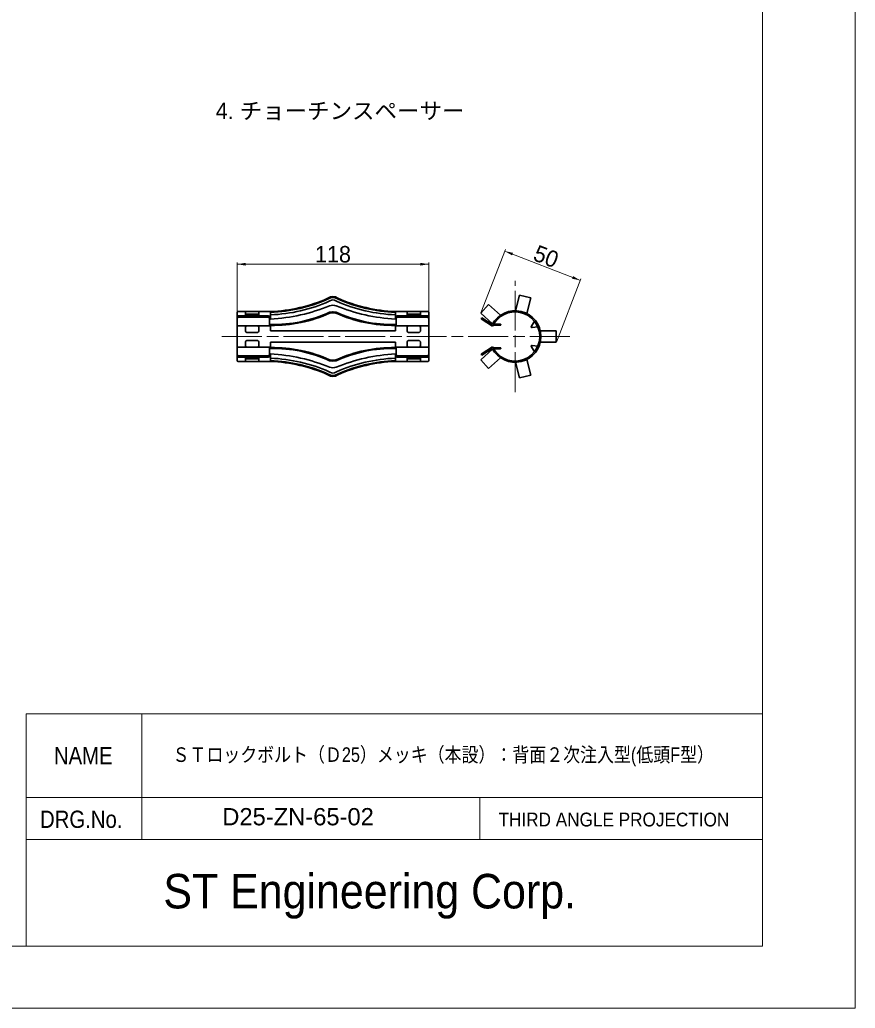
# Model space of a CAD drawing. Units: millimetres at full size, sheet at 1:2. Extents: x 2145 to 3827, y 960 to 2148.
# Drawn here: x 3325 to 3827, y 960 to 1554 of the extents above; entities that cross this region are included whole.
import ezdxf
from ezdxf.enums import TextEntityAlignment as Align

# ---------------------------------------------------------------- set-up
doc = ezdxf.new("R2010")
doc.units = ezdxf.units.MM
doc.header["$LTSCALE"] = 2
doc.linetypes.add('CHAIN', pattern=[18.5, 12, -1.5, 3.5, -1.5])
for name, color, linetype, lineweight in [('1外形線', 7, 'Continuous', 35), ('4中心線', 1, 'CHAIN', 15), ('6寸法線', 4, 'Continuous', 13), ('7 枠・タイトル', 7, 'Continuous', 13), ('Defpoints_2', 7, 'Continuous', 13)]:
    doc.layers.add(name, color=color, linetype=linetype, lineweight=lineweight)
doc.styles.add('ＭＳ Ｐゴシック', font='')
doc.styles.get('ＭＳ Ｐゴシック').set_extended_font_data('MS PGothic')

# ---------------------------------------------------------------- blocks, each defined once
blk = doc.blocks.new('filled_arrow')
at = {"color": 0, "linetype": 'Continuous', "lineweight": -2}
blk.add_solid([(7.5, 1.25), (0, 0), (7.5, -1.25)], dxfattribs=at)

msp = doc.modelspace()

# ---------------------------------------------------------------- linework, layer by layer
at = {"layer": '1外形線'}
for p, q in [((3510.279, 1386.365), (3510.18, 1386.307)), ((3511.179, 1385.165), (3510.783, 1384.934)), ((3515.175, 1384.934), (3514.779, 1385.165)), ((3515.778, 1386.307), (3515.679, 1386.365)), ((3625.004, 1388.629), (3622.663, 1379.263)), ((3625.004, 1388.629), (3631.795, 1386.931)), ((3631.795, 1386.931), (3629.454, 1377.565)), ((3455.479, 1378.265), (3455.479, 1349.265)), ((3475.479, 1378.765), (3455.979, 1378.765)), ((3460.479, 1378.765), (3460.479, 1376.265)), ((3468.479, 1378.765), (3468.479, 1376.265)), ((3475.479, 1378.265), (3475.479, 1374.273)), ((3475.479, 1378.265), (3475.479, 1375.465)), ((3550.479, 1378.765), (3569.979, 1378.765)), ((3550.479, 1378.265), (3550.479, 1374.273)), ((3557.479, 1378.765), (3557.479, 1376.265)), ((3565.479, 1378.765), (3565.479, 1376.265)), ((3570.479, 1378.265), (3570.479, 1349.265)), ((3606.476, 1383.04), (3601.756, 1377.871)), ((3606.476, 1383.04), (3613.605, 1376.531)), ((3474.128, 1376.265), (3456.279, 1376.265)), ((3474.047, 1375.465), (3456.279, 1375.465)), ((3468.479, 1377.265), (3460.479, 1377.265)), ((3474.941, 1375.465), (3474.941, 1370.265)), ((3475.563, 1376.767), (3475.479, 1376.763)), ((3475.479, 1375.465), (3475.479, 1374.273)), ((3551.017, 1375.465), (3551.017, 1370.265)), ((3551.279, 1376.265), (3569.679, 1376.265)), ((3551.279, 1375.465), (3569.679, 1375.465)), ((3557.479, 1377.265), (3565.479, 1377.265)), ((3601.756, 1377.871), (3608.885, 1371.362)), ((3602.452, 1374.954), (3602.068, 1374.368)), ((3608.917, 1369.877), (3602.068, 1374.368)), ((3608.635, 1370.899), (3602.452, 1374.954)), ((3633.96, 1373.001), (3632.182, 1370.058)), ((3475.479, 1370.265), (3455.479, 1370.265)), ((3460.479, 1369.465), (3460.479, 1367.065)), ((3467.679, 1370.265), (3461.279, 1370.265)), ((3467.679, 1366.265), (3461.279, 1366.265)), ((3468.479, 1369.465), (3468.479, 1367.065)), ((3475.479, 1370.965), (3475.479, 1370.265)), ((3475.479, 1370.265), (3475.479, 1367.265)), ((3475.479, 1367.265), (3550.479, 1367.265)), ((3550.479, 1370.965), (3550.479, 1370.265)), ((3550.479, 1370.265), (3570.479, 1370.265)), ((3550.479, 1370.265), (3550.479, 1367.265)), ((3557.479, 1369.465), (3557.479, 1367.065)), ((3558.279, 1370.265), (3564.679, 1370.265)), ((3558.279, 1366.265), (3564.679, 1366.265)), ((3565.479, 1369.465), (3565.479, 1367.065)), ((3609.607, 1370.516), (3613.452, 1370.508)), ((3609.608, 1371.216), (3613.453, 1371.208)), ((3632.681, 1369.203), (3636.013, 1369.564)), ((3637.496, 1367.265), (3647.15, 1367.265)), ((3647.15, 1367.265), (3647.15, 1360.265)), ((3460.479, 1358.065), (3460.479, 1360.465)), ((3467.679, 1361.265), (3461.279, 1361.265)), ((3468.479, 1358.065), (3468.479, 1360.465)), ((3475.479, 1360.265), (3550.479, 1360.265)), ((3475.479, 1360.265), (3475.479, 1356.565)), ((3550.479, 1360.265), (3550.479, 1356.565)), ((3557.479, 1358.065), (3557.479, 1360.465)), ((3558.279, 1361.265), (3564.679, 1361.265)), ((3565.479, 1358.065), (3565.479, 1360.465)), ((3637.496, 1360.265), (3647.15, 1360.265)), ((3475.479, 1357.265), (3455.479, 1357.265)), ((3467.679, 1357.265), (3461.279, 1357.265)), ((3474.941, 1352.065), (3474.941, 1357.265)), ((3550.479, 1357.265), (3570.479, 1357.265)), ((3551.017, 1352.065), (3551.017, 1357.265)), ((3558.279, 1357.265), (3564.679, 1357.265)), ((3601.756, 1349.659), (3608.885, 1356.168)), ((3608.917, 1357.653), (3602.068, 1353.162)), ((3608.635, 1356.631), (3602.452, 1352.576)), ((3609.607, 1357.014), (3613.452, 1357.022)), ((3609.608, 1356.314), (3613.453, 1356.322)), ((3633.96, 1354.529), (3632.182, 1357.472)), ((3632.681, 1358.327), (3636.013, 1357.966)), ((3475.479, 1348.765), (3455.979, 1348.765)), ((3474.096, 1352.065), (3456.279, 1352.065)), ((3474.226, 1351.265), (3456.279, 1351.265)), ((3460.479, 1351.265), (3460.479, 1348.765)), ((3468.479, 1350.265), (3460.479, 1350.265)), ((3468.479, 1351.265), (3468.479, 1348.765)), ((3475.479, 1353.257), (3475.479, 1349.265)), ((3550.479, 1353.257), (3550.479, 1349.265)), ((3550.479, 1348.765), (3569.979, 1348.765)), ((3551.279, 1352.065), (3569.679, 1352.065)), ((3551.279, 1351.265), (3569.679, 1351.265)), ((3557.479, 1351.265), (3557.479, 1348.765)), ((3557.479, 1350.265), (3565.479, 1350.265)), ((3565.479, 1351.265), (3565.479, 1348.765)), ((3606.476, 1344.49), (3601.756, 1349.659)), ((3602.452, 1352.576), (3602.068, 1353.162)), ((3606.476, 1344.49), (3613.605, 1350.999)), ((3631.795, 1340.599), (3629.454, 1349.965)), ((3511.179, 1342.365), (3510.783, 1342.596)), ((3515.175, 1342.596), (3514.779, 1342.365)), ((3625.004, 1338.901), (3622.663, 1348.267)), ((3625.004, 1338.901), (3631.795, 1340.599))]:
    msp.add_line(p, q, dxfattribs=at)
for centre, radius, start, end in [((3471.436, 1474.592), 95.912, 272.416, 293.6945), ((3471.436, 1474.592), 96.412, 272.416, 293.6945), ((3471.436, 1474.592), 97.912, 272.416, 293.6945), ((3512.979, 1382.765), 5, 53.1301, 126.8699), ((3512.979, 1382.765), 5, 53.1301, 126.8699), ((3512.979, 1382.765), 4.5, 53.1301, 126.8699), ((3512.979, 1382.765), 4.5, 53.1301, 126.8699), ((3512.979, 1382.765), 3, 53.1301, 126.8699), ((3512.979, 1382.765), 3, 53.1301, 126.8699), ((3554.522, 1474.592), 97.912, 246.3055, 267.584), ((3554.522, 1474.592), 96.412, 246.3055, 267.584), ((3554.522, 1474.592), 95.912, 246.3055, 267.584), ((3455.979, 1378.265), 0.5, 90, 180), ((3470.719, 1477.983), 103.82, 272.62782, 292.81684), ((3476.982, 1453.265), 82.313, 268.95342, 294.39429), ((3512.979, 1373.765), 8.754, 76.79325, 103.20675), ((3513.027, 1368.843), 9.676, 78.35898, 102.2162), ((3512.979, 1373.765), 4.754, 76.79325, 103.20675), ((3555.239, 1477.983), 103.82, 247.18316, 267.37218), ((3548.976, 1453.265), 82.313, 245.60571, 271.04658), ((3569.979, 1378.265), 0.5, 0, 90), ((3622.396, 1363.765), 15.5, 207.40198, 152.59802), ((3622.396, 1363.765), 14.8, 204.39035, 155.60965), ((3456.279, 1375.465), 0.8, 90, 180), ((3456.279, 1374.665), 0.8, 90, 180), ((3474.141, 1375.465), 0.8, 0, 90), ((3474.141, 1374.665), 0.8, 0, 90), ((3476.982, 1453.265), 82.813, 268.95342, 294.39429), ((3513.027, 1368.843), 9.176, 78.35898, 102.2162), ((3548.976, 1453.265), 82.813, 245.60571, 271.04658), ((3551.817, 1375.465), 0.8, 90, 180), ((3551.817, 1374.665), 0.8, 90, 180), ((3569.679, 1375.465), 0.8, 0, 90), ((3569.679, 1374.665), 0.8, 0, 90), ((3461.279, 1369.465), 0.8, 90, 180), ((3461.279, 1367.065), 0.8, 180, 270), ((3467.679, 1369.465), 0.8, 0, 90), ((3467.679, 1367.065), 0.8, 270, 0), ((3558.279, 1369.465), 0.8, 90, 180), ((3558.279, 1367.065), 0.8, 180, 270), ((3564.679, 1369.465), 0.8, 0, 90), ((3564.679, 1367.065), 0.8, 270, 0), ((3613.453, 1370.858), 0.35, 269.75713, 90), ((3632.557, 1369.704), 0.516, 136.6958, 283.91413), ((3461.279, 1360.465), 0.8, 90, 180), ((3467.679, 1360.465), 0.8, 0, 90), ((3558.279, 1360.465), 0.8, 90, 180), ((3564.679, 1360.465), 0.8, 0, 90), ((3461.279, 1358.065), 0.8, 180, 270), ((3467.679, 1358.065), 0.8, 270, 0), ((3476.982, 1274.265), 82.813, 65.60571, 91.04658), ((3476.982, 1274.265), 82.313, 65.60571, 91.04658), ((3548.976, 1274.265), 82.813, 88.95342, 114.39429), ((3548.976, 1274.265), 82.313, 88.95342, 114.39429), ((3558.279, 1358.065), 0.8, 180, 270), ((3564.679, 1358.065), 0.8, 270, 0), ((3613.453, 1356.672), 0.35, 270, 90.24287), ((3632.557, 1357.826), 0.516, 76.08587, 223.3042), ((3456.279, 1352.865), 0.8, 180, 270), ((3456.279, 1352.065), 0.8, 180, 270), ((3455.979, 1349.265), 0.5, 180, 270), ((3474.141, 1352.865), 0.8, 270, 0), ((3474.141, 1352.065), 0.8, 270, 0), ((3470.719, 1249.547), 103.82, 67.18316, 87.37218), ((3471.436, 1252.938), 95.912, 66.3055, 87.584), ((3471.436, 1252.938), 96.412, 66.3055, 87.584), ((3471.436, 1252.938), 97.912, 66.3055, 87.584), ((3513.027, 1358.687), 9.676, 257.7838, 281.64102), ((3513.027, 1358.687), 9.176, 257.7838, 281.64102), ((3555.239, 1249.547), 103.82, 92.62782, 112.81684), ((3554.522, 1252.938), 97.912, 92.416, 113.6945), ((3554.522, 1252.938), 96.412, 92.416, 113.6945), ((3554.522, 1252.938), 95.912, 92.416, 113.6945), ((3551.817, 1352.865), 0.8, 180, 270), ((3551.817, 1352.065), 0.8, 180, 270), ((3569.679, 1352.865), 0.8, 270, 0), ((3569.679, 1352.065), 0.8, 270, 0), ((3569.979, 1349.265), 0.5, 270, 0), ((3512.979, 1353.765), 8.754, 256.79325, 283.20675), ((3512.979, 1344.765), 5, 233.1301, 306.8699), ((3512.979, 1344.765), 4.5, 233.1301, 306.8699), ((3512.979, 1344.765), 3, 233.1301, 306.8699)]:
    msp.add_arc(centre, radius, start, end, dxfattribs=at)
at = {"layer": '4中心線'}
for p, q in [((3622.396, 1330.291), (3622.396, 1397.24)), ((3446.26, 1363.765), (3656.277, 1363.765))]:
    msp.add_line(p, q, dxfattribs=at)
at = {"layer": '6寸法線'}
for p, q in [((3601.779, 1377.93), (3616.551, 1416.016)), ((3616.189, 1415.084), (3661.583, 1397.478)), ((3455.479, 1378.328), (3455.479, 1408.2)), ((3570.479, 1378.328), (3570.479, 1408.2)), ((3455.479, 1407.2), (3570.479, 1407.2)), ((3647.173, 1360.324), (3661.945, 1398.41))]:
    msp.add_line(p, q, dxfattribs=at)
at = {"layer": '7 枠・タイトル'}
for p, q in [((3771.047, 2110.876), (3771.047, 997.323)), ((3328.73, 1137.019), (3328.73, 997.324)), ((3328.73, 1137.019), (3771.047, 1137.019)), ((3398.1, 1137.019), (3398.1, 1061.567)), ((3328.73, 1086.718), (3771.047, 1086.718)), ((3601.178, 1086.718), (3601.178, 1061.567)), ((3328.73, 1061.567), (3771.047, 1061.567)), ((3771.047, 997.324), (2200.351, 997.324))]:
    msp.add_line(p, q, dxfattribs=at)
at = {"layer": 'Defpoints_2'}
msp.add_lwpolyline([(2144.699, 960.1), (3826.699, 960.1), (3826.699, 2148.1), (2144.699, 2148.1)], close=True, dxfattribs=at)

# ---------------------------------------------------------------- block references
at = {"layer": '6寸法線', "xscale": 0.667, "yscale": 0.667}
for p, rotation in [((3616.189, 1415.084), 338.8), ((3570.479, 1407.2), 180), ((3661.583, 1397.478), 158.8)]:
    msp.add_blockref('filled_arrow', p, dxfattribs=dict(at, rotation=rotation))
msp.add_blockref('filled_arrow', (3455.479, 1407.2), dxfattribs=at)

# ---------------------------------------------------------------- texts
at = {"layer": '6寸法線', "style": 'ＭＳ Ｐゴシック'}
msp.add_text('118', height=9.897, dxfattribs=at).set_placement((3512.979, 1413.2), align=Align.MIDDLE_CENTER)
msp.add_text('50', height=9.897, rotation=338.801, dxfattribs=at).set_placement((3641.056, 1411.875), align=Align.MIDDLE_CENTER)
at = {"layer": '7 枠・タイトル', "style": 'ＭＳ Ｐゴシック'}
msp.add_text('4. チョーチンスペーサー', height=9.897, dxfattribs=at).set_placement((3442.564, 1491.458), align=Align.BOTTOM_LEFT)
for s, height, width, p in [('NAME', 10.37, 0.9, (3345.352, 1103.626)), ('ＳＴロックボルト（Ｄ25）メッキ（本設）：背面２次注入型(低頭F型）', 8.774, 0.85, (3416.608, 1105.474)), ('DRG.No.', 10.37, 0.9, (3337.013, 1065.358)), ('D25-ZN-65-02', 10.37, 1.05, (3446.513, 1066.903)), ('THIRD ANGLE PROJECTION', 8.297, 0.95, (3612.429, 1066.847)), ('ST Engineering Corp.', 20.74, 0.95, (3411.123, 1013.854))]:
    msp.add_text(s, height=height, dxfattribs=dict(at, width=width)).set_placement(p, align=Align.BOTTOM_LEFT)

doc.saveas('drawing.dxf')
